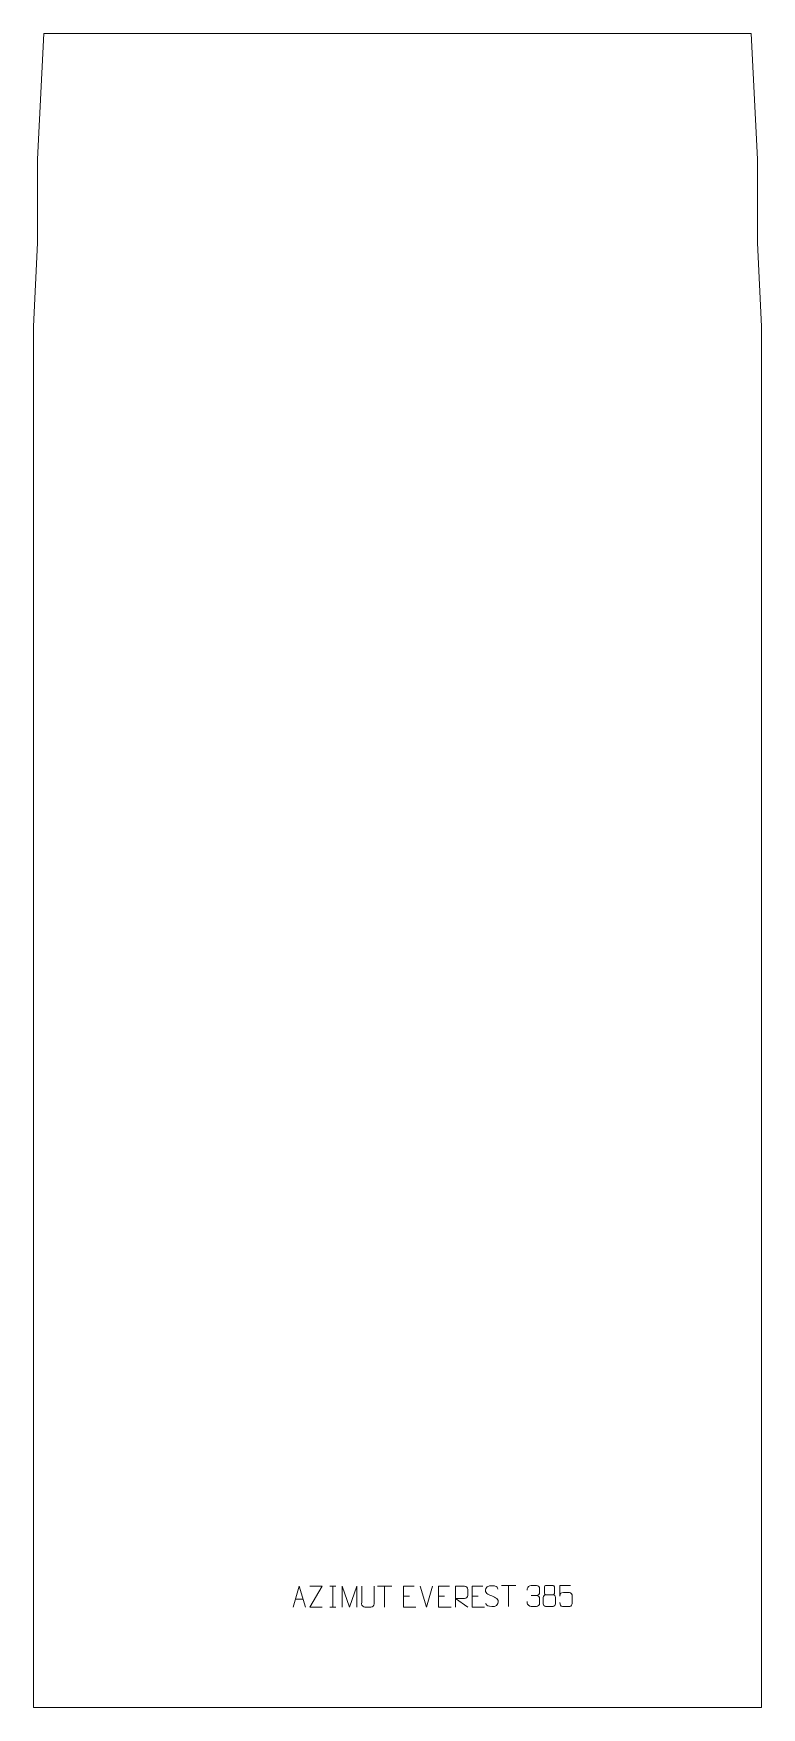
# Model space of a CAD drawing. Header units: millimetres. Extents: x -435 to 435, y -1425 to 575.
import ezdxf

# ---------------------------------------------------------------- set-up
doc = ezdxf.new("R2010")
doc.units = ezdxf.units.MM
doc.header["$MEASUREMENT"] = 0
doc.layers.add('layer 1', color=7, linetype='Continuous')

msp = doc.modelspace()

# ---------------------------------------------------------------- linework, layer by layer
at = {"layer": 'layer 1', "color": 242, "lineweight": 9}
msp.add_open_spline([(434.9998, 225.0005), (434.9998, 225.0005), (434.9998, -1424.999), (434.9998, -1424.999), (434.9998, -1424.999), (434.9998, -1424.999), (-434.9998, -1424.999), (-434.9998, -1424.999), (-434.9998, -1424.999), (-434.9998, -1424.999), (-434.9998, 225.0005), (-434.9998, 225.0005), (-434.9998, 225.0005), (-434.9998, 225.0005), (-429.9994, 324.9995), (-429.9994, 324.9995), (-429.9994, 324.9995), (-429.9994, 324.9995), (-429.9994, 424.9985), (-429.9994, 424.9985), (-429.9994, 424.9985), (-429.9994, 424.9985), (-422.4994, 574.9999), (-422.4994, 574.9999), (-422.4994, 574.9999), (-422.4994, 574.9999), (422.5009, 574.9999), (422.5009, 574.9999), (422.5009, 574.9999), (422.5009, 574.9999), (430.0008, 424.9985), (430.0008, 424.9985), (430.0008, 424.9985), (430.0008, 424.9985), (430.0008, 324.9995), (430.0008, 324.9995), (430.0008, 324.9995), (430.0008, 324.9995), (434.9998, 225.0005), (434.9998, 225.0005)], degree=3, knots=[0, 0, 0, 0, 0.090909091, 0.090909091, 0.090909091, 0.090909091, 0.181818182, 0.181818182, 0.181818182, 0.181818182, 0.272727273, 0.272727273, 0.272727273, 0.272727273, 0.363636364, 0.363636364, 0.363636364, 0.363636364, 0.454545455, 0.454545455, 0.454545455, 0.454545455, 0.545454545, 0.545454545, 0.545454545, 0.545454545, 0.636363636, 0.636363636, 0.636363636, 0.636363636, 0.727272727, 0.727272727, 0.727272727, 0.727272727, 0.818181818, 0.818181818, 0.818181818, 0.818181818, 1, 1, 1, 1], dxfattribs=at)
at = {"layer": 'layer 1', "color": 250, "lineweight": 9}
for points, knots in [([(112.7584, -1291.733), (108.5101, -1290.2626), (103.602, -1288.4668), (105.6071, -1282.9465), (105.6071, -1282.9465), (107.1106, -1278.8066), (112.3242, -1279.1951), (115.9278, -1279.7962), (115.9278, -1279.7962), (118.7884, -1280.2734), (119.6531, -1281.4866), (119.9637, -1283.5707)], [0, 0, 0, 0, 0.25, 0.25, 0.25, 0.25, 0.5, 0.5, 0.5, 0.5, 1, 1, 1, 1]), ([(155.1243, -1284.9557), (155.1243, -1284.9557), (155.1243, -1283.0985), (155.1243, -1283.0985), (155.1243, -1283.0985), (155.11, -1281.3566), (157.7745, -1279.2385), (159.8336, -1279.2612), (159.8336, -1279.2612), (161.8977, -1279.2612), (163.9617, -1279.2612), (166.0254, -1279.2612), (166.0254, -1279.2612), (168.2199, -1279.2524), (169.8182, -1281.0992), (169.8626, -1283.0113), (169.8626, -1283.0113), (169.8622, -1284.4464), (169.8622, -1285.8815), (169.8626, -1287.317), (169.8626, -1287.317), (169.814, -1288.9705), (168.2114, -1291.2005), (166.0131, -1291.1905), (166.0131, -1291.1905), (168.2168, -1291.2017), (169.8248, -1293.0049), (169.8788, -1295.0644), (169.8788, -1295.0644), (169.8784, -1296.8491), (169.8784, -1298.6338), (169.8788, -1300.4189), (169.8788, -1300.4189), (169.8889, -1302.4803), (167.834, -1304.2434), (166.0131, -1304.2353), (166.0131, -1304.2353), (163.9478, -1304.235), (161.8826, -1304.235), (159.817, -1304.2353), (159.817, -1304.2353), (157.6484, -1304.2238), (155.1174, -1301.8236), (155.0988, -1300.3618), (155.0988, -1300.3618), (155.0988, -1300.3618), (155.0988, -1298.4532), (155.0988, -1298.4532)], [0, 0, 0, 0, 0.076923077, 0.076923077, 0.076923077, 0.076923077, 0.153846154, 0.153846154, 0.153846154, 0.153846154, 0.230769231, 0.230769231, 0.230769231, 0.230769231, 0.307692308, 0.307692308, 0.307692308, 0.307692308, 0.384615385, 0.384615385, 0.384615385, 0.384615385, 0.461538462, 0.461538462, 0.461538462, 0.461538462, 0.538461538, 0.538461538, 0.538461538, 0.538461538, 0.615384615, 0.615384615, 0.615384615, 0.615384615, 0.692307692, 0.692307692, 0.692307692, 0.692307692, 0.769230769, 0.769230769, 0.769230769, 0.769230769, 0.846153846, 0.846153846, 0.846153846, 0.846153846, 1, 1, 1, 1]), ([(175.474, -1280.7361), (175.474, -1282.9491), (175.474, -1286.6314), (175.474, -1288.8447), (175.474, -1288.8447), (175.489, -1289.3521), (176.2964, -1290.2835), (176.9965, -1290.2823), (176.9965, -1290.2823), (179.9664, -1290.2821), (182.9366, -1290.367), (185.907, -1290.3673), (185.907, -1290.3673), (186.7041, -1290.3631), (187.4248, -1289.5728), (187.4222, -1288.8521), (187.4222, -1288.8521), (187.4219, -1286.6361), (187.4219, -1282.9514), (187.4222, -1280.7361), (187.4222, -1280.7361), (187.4037, -1280.0253), (186.7923, -1279.2649), (185.9584, -1279.2723), (185.9584, -1279.2723), (182.9413, -1279.2726), (179.9244, -1279.2726), (176.9078, -1279.2723), (176.9078, -1279.2723), (176.2814, -1279.2647), (175.4573, -1279.9757), (175.474, -1280.7361)], [0, 0, 0, 0, 0.111111111, 0.111111111, 0.111111111, 0.111111111, 0.222222222, 0.222222222, 0.222222222, 0.222222222, 0.333333333, 0.333333333, 0.333333333, 0.333333333, 0.444444444, 0.444444444, 0.444444444, 0.444444444, 0.555555556, 0.555555556, 0.555555556, 0.555555556, 0.666666667, 0.666666667, 0.666666667, 0.666666667, 0.777777778, 0.777777778, 0.777777778, 0.777777778, 1, 1, 1, 1]), ([(206.8215, -1279.2922), (206.8215, -1279.2922), (193.9698, -1279.2922), (193.9698, -1279.2922), (193.9698, -1279.2922), (193.9701, -1283.5228), (193.9701, -1287.7537), (193.9698, -1291.9849), (193.9698, -1291.9849), (193.9695, -1288.6748), (195.6005, -1287.603), (198.4125, -1287.5425), (198.4125, -1287.5425), (200.8521, -1287.5422), (203.2916, -1287.5422), (205.7308, -1287.5425), (205.7308, -1287.5425), (207.3806, -1287.5357), (208.8555, -1289.9162), (208.884, -1291.9849), (208.884, -1291.9849), (208.8837, -1294.5722), (208.8837, -1297.1598), (208.884, -1299.7475), (208.884, -1299.7475), (208.9302, -1301.7069), (207.4308, -1304.1432), (205.8049, -1304.2017), (205.8049, -1304.2017), (203.8484, -1304.2014), (198.9534, -1304.2014), (196.9964, -1304.2017), (196.9964, -1304.2017), (195.1509, -1304.2105), (194.0438, -1302.2457), (194.023, -1299.6946)], [0, 0, 0, 0, 0.1, 0.1, 0.1, 0.1, 0.2, 0.2, 0.2, 0.2, 0.3, 0.3, 0.3, 0.3, 0.4, 0.4, 0.4, 0.4, 0.5, 0.5, 0.5, 0.5, 0.6, 0.6, 0.6, 0.6, 0.7, 0.7, 0.7, 0.7, 0.8, 0.8, 0.8, 0.8, 1, 1, 1, 1]), ([(-124.8688, -1304.9807), (-124.8688, -1304.9807), (-117.4978, -1280.0272), (-117.4978, -1280.0272), (-117.4978, -1280.0272), (-117.4978, -1280.0272), (-109.9279, -1304.9807), (-109.9279, -1304.9807)], [0, 0, 0, 0, 0.333333333, 0.333333333, 0.333333333, 0.333333333, 1, 1, 1, 1]), ([(-90.101, -1304.9827), (-90.101, -1304.9827), (-104.72, -1304.9827), (-104.72, -1304.9827), (-104.72, -1304.9827), (-104.72, -1304.9827), (-90.0767, -1280.0253), (-90.0767, -1280.0253), (-90.0767, -1280.0253), (-90.0767, -1280.0253), (-104.72, -1280.0253), (-104.72, -1280.0253)], [0, 0, 0, 0, 0.25, 0.25, 0.25, 0.25, 0.5, 0.5, 0.5, 0.5, 1, 1, 1, 1]), ([(-66.2408, -1304.9829), (-66.2408, -1304.9829), (-66.2408, -1280.025), (-66.2408, -1280.025), (-66.2408, -1280.025), (-66.2408, -1280.025), (-57.3157, -1304.9829), (-57.3157, -1304.9829), (-57.3157, -1304.9829), (-57.3157, -1304.9829), (-48.5558, -1280.0255), (-48.5558, -1280.0255), (-48.5558, -1280.0255), (-48.5558, -1280.0255), (-48.5558, -1304.9829), (-48.5558, -1304.9829)], [0, 0, 0, 0, 0.2, 0.2, 0.2, 0.2, 0.4, 0.4, 0.4, 0.4, 0.6, 0.6, 0.6, 0.6, 1, 1, 1, 1]), ([(-28.0711, -1280.023), (-28.0715, -1285.5625), (-27.9757, -1295.7643), (-27.9753, -1301.3047), (-27.9753, -1301.3047), (-28.1151, -1303.5442), (-29.7923, -1304.9704), (-31.94, -1304.9809), (-31.94, -1304.9809), (-34.2719, -1304.9805), (-36.6038, -1304.9805), (-38.9353, -1304.9809), (-38.9353, -1304.9809), (-40.8603, -1305.0824), (-42.8324, -1303.2659), (-42.8212, -1301.3214), (-42.8212, -1301.3214), (-42.8209, -1295.7595), (-42.7255, -1285.5841), (-42.7259, -1280.023)], [0, 0, 0, 0, 0.166666667, 0.166666667, 0.166666667, 0.166666667, 0.333333333, 0.333333333, 0.333333333, 0.333333333, 0.5, 0.5, 0.5, 0.5, 0.666666667, 0.666666667, 0.666666667, 0.666666667, 1, 1, 1, 1]), ([(20.0427, -1280.0272), (20.0427, -1280.0272), (7.1688, -1280.0272), (7.1688, -1280.0272), (7.1688, -1280.0272), (7.1688, -1280.0272), (7.1688, -1304.9808), (7.1688, -1304.9808), (7.1688, -1304.9808), (7.1688, -1304.9808), (22.0346, -1304.9808), (22.0346, -1304.9808)], [0, 0, 0, 0, 0.25, 0.25, 0.25, 0.25, 0.5, 0.5, 0.5, 0.5, 1, 1, 1, 1]), ([(62.0427, -1280.0272), (62.0427, -1280.0272), (49.1688, -1280.0272), (49.1688, -1280.0272), (49.1688, -1280.0272), (49.1688, -1280.0272), (49.1688, -1304.9808), (49.1688, -1304.9808), (49.1688, -1304.9808), (49.1688, -1304.9808), (64.0346, -1304.9808), (64.0346, -1304.9808)], [0, 0, 0, 0, 0.25, 0.25, 0.25, 0.25, 0.5, 0.5, 0.5, 0.5, 1, 1, 1, 1]), ([(69.2696, -1304.9807), (69.2696, -1304.9807), (69.2696, -1280.0272), (69.2696, -1280.0272), (69.2696, -1280.0272), (72.8644, -1280.0272), (76.4599, -1280.0272), (80.0551, -1280.0272), (80.0551, -1280.0272), (82.3804, -1280.0649), (83.9377, -1281.5549), (83.9336, -1283.9213), (83.9336, -1283.9213), (83.9332, -1285.9568), (83.9332, -1289.0162), (83.9336, -1291.0522), (83.9336, -1291.0522), (83.9271, -1292.9277), (82.1148, -1294.8695), (80.1053, -1294.8886), (80.1053, -1294.8886), (80.1053, -1294.8886), (69.2696, -1294.8886), (69.2696, -1294.8886), (69.2696, -1294.8886), (69.2696, -1294.8886), (83.9243, -1304.9807), (83.9243, -1304.9807)], [0, 0, 0, 0, 0.125, 0.125, 0.125, 0.125, 0.25, 0.25, 0.25, 0.25, 0.375, 0.375, 0.375, 0.375, 0.5, 0.5, 0.5, 0.5, 0.625, 0.625, 0.625, 0.625, 0.75, 0.75, 0.75, 0.75, 1, 1, 1, 1]), ([(102.0427, -1280.0272), (102.0427, -1280.0272), (89.1688, -1280.0272), (89.1688, -1280.0272), (89.1688, -1280.0272), (89.1688, -1280.0272), (89.1688, -1304.9808), (89.1688, -1304.9808), (89.1688, -1304.9808), (89.1688, -1304.9808), (104.0346, -1304.9808), (104.0346, -1304.9808)], [0, 0, 0, 0, 0.25, 0.25, 0.25, 0.25, 0.5, 0.5, 0.5, 0.5, 1, 1, 1, 1]), ([(112.7584, -1291.7331), (116.777, -1293.3798), (121.8065, -1295.2681), (119.9725, -1300.6284), (119.9725, -1300.6284), (118.5127, -1304.8948), (113.6019, -1304.6381), (109.8758, -1304.0834), (109.8758, -1304.0834), (107.1258, -1303.6736), (105.9049, -1302.4601), (105.5269, -1300.3479)], [0, 0, 0, 0, 0.25, 0.25, 0.25, 0.25, 0.5, 0.5, 0.5, 0.5, 1, 1, 1, 1]), ([(174.0152, -1293.2543), (174.0152, -1296.4251), (174.0152, -1298.1272), (174.0152, -1301.2986), (174.0152, -1301.2986), (174.0067, -1302.5205), (175.7046, -1304.2132), (176.9572, -1304.2217), (176.9572, -1304.2217), (179.9403, -1304.2214), (182.9236, -1304.2214), (185.907, -1304.2217), (185.907, -1304.2217), (187.2303, -1304.21), (188.8507, -1302.5884), (188.8396, -1301.2892), (188.8396, -1301.2892), (188.8393, -1298.121), (188.8393, -1296.4222), (188.8396, -1293.2543), (188.8396, -1293.2543), (188.7699, -1291.8739), (187.1921, -1290.2953), (185.8867, -1290.3014), (185.8867, -1290.3014), (182.9101, -1290.3017), (179.9335, -1290.3017), (176.9572, -1290.3014), (176.9572, -1290.3014), (175.8777, -1290.295), (174.0314, -1291.8739), (174.0152, -1293.2543)], [0, 0, 0, 0, 0.111111111, 0.111111111, 0.111111111, 0.111111111, 0.222222222, 0.222222222, 0.222222222, 0.222222222, 0.333333333, 0.333333333, 0.333333333, 0.333333333, 0.444444444, 0.444444444, 0.444444444, 0.444444444, 0.555555556, 0.555555556, 0.555555556, 0.555555556, 0.666666667, 0.666666667, 0.666666667, 0.666666667, 0.777777778, 0.777777778, 0.777777778, 0.777777778, 1, 1, 1, 1])]:
    msp.add_open_spline(points, degree=3, knots=knots, dxfattribs=at)
for points in [[(124.2648, -1279.2797), (124.2648, -1279.2797), (141.252, -1279.2797), (141.252, -1279.2797)], [(132.7586, -1304.2097), (132.7586, -1304.2097), (132.7586, -1279.2562), (132.7586, -1279.2562)], [(-122.1462, -1295.7313), (-122.1462, -1295.7313), (-112.6505, -1295.7313), (-112.6505, -1295.7313)], [(-80.9824, -1280.0272), (-80.9824, -1280.0272), (-73.8143, -1280.0272), (-73.8143, -1280.0272)], [(-77.3984, -1280.0272), (-77.3984, -1280.0272), (-77.3984, -1304.9807), (-77.3984, -1304.9807)], [(-23.8919, -1280.0507), (-23.8919, -1280.0507), (-6.9047, -1280.0507), (-6.9047, -1280.0507)], [(-15.3981, -1304.9807), (-15.3981, -1304.9807), (-15.3981, -1280.0272), (-15.3981, -1280.0272)], [(7.1688, -1291.9069), (7.1688, -1291.9069), (14.3369, -1291.9069), (14.3369, -1291.9069)], [(34.6017, -1304.9808), (34.6017, -1304.9808), (27.2799, -1280.0272), (27.2799, -1280.0272)], [(41.9236, -1280.0272), (41.9236, -1280.0272), (34.6018, -1304.9808), (34.6018, -1304.9808)], [(49.1688, -1291.9069), (49.1688, -1291.9069), (56.3369, -1291.9069), (56.3369, -1291.9069)], [(89.1688, -1291.9069), (89.1688, -1291.9069), (96.3369, -1291.9069), (96.3369, -1291.9069)], [(159.834, -1291.2009), (159.834, -1291.2009), (166.0304, -1291.2009), (166.0304, -1291.2009)], [(-80.9824, -1304.9807), (-80.9824, -1304.9807), (-73.8143, -1304.9807), (-73.8143, -1304.9807)]]:
    msp.add_open_spline(points, degree=3, dxfattribs=at)

doc.saveas('drawing.dxf')
